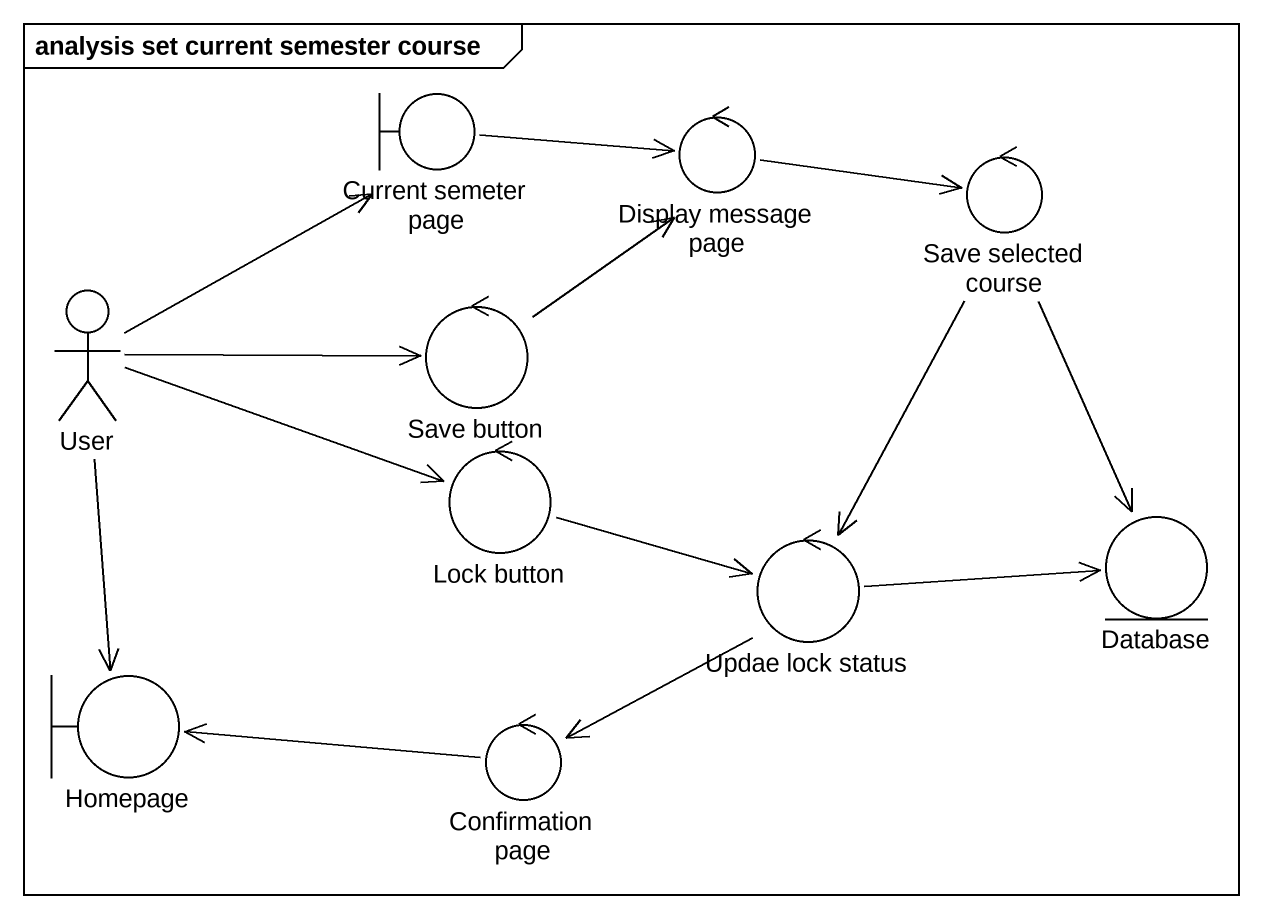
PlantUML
@startuml
mainframe analysis set current semester course
boundary "Current semeter page" as Current_semeter_page
control "Display message page" as Display_message_page
control "Save selected course" as Save_selected_course
actor User
control "Save button" as Save_button
control "Lock button" as Lock_button
control "Updae lock status" as Updae_lock_status
entity "Database" as Database_
boundary Homepage
control "Confirmation page" as Confirmation_page
Current_semeter_page -right-> Display_message_page
Display_message_page -right-> Save_selected_course
Save_selected_course --> Updae_lock_status
Save_selected_course --> Database_
User -up-> Current_semeter_page
User -right-> Save_button
User -right-> Lock_button
User --> Homepage
Save_button -up-> Display_message_page
Lock_button -right-> Updae_lock_status
Updae_lock_status -right-> Database_
Updae_lock_status --> Confirmation_page
Confirmation_page -left-> Homepage
@enduml
